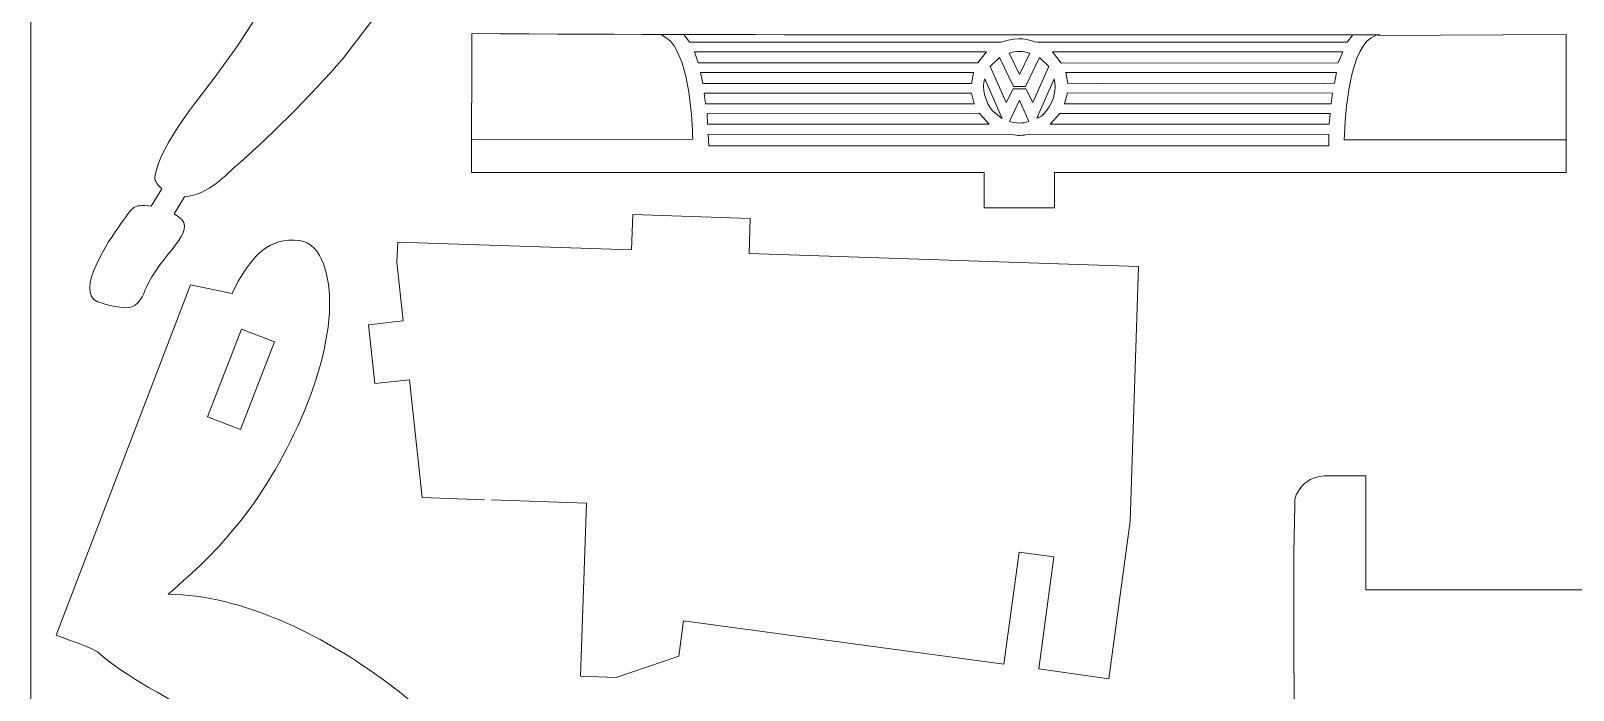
# Model space of a CAD drawing. Header units: centimetres. Extents: x -72 to 73, y -15 to 15.
# Drawn here: x -10.5 to 2.61, y 0.01 to 5.61 of the extents above; entities that cross this region are included whole.
import ezdxf

# ---------------------------------------------------------------- set-up
doc = ezdxf.new("R2010")
doc.units = ezdxf.units.CM
doc.header["$MEASUREMENT"] = 0
doc.layers.add('Camada 1', color=7, linetype='Continuous')

msp = doc.modelspace()

# ---------------------------------------------------------------- linework, layer by layer
at = {"layer": 'Camada 1', "color": 1, "lineweight": 9}
for points, knots in [([(-10.5, -14.85), (-10.5, -14.85), (10.5, -14.85), (10.5, -14.85), (10.5, -14.85), (10.5, -14.85), (10.5, 14.85), (10.5, 14.85), (10.5, 14.85), (10.5, 14.85), (-10.5, 14.85), (-10.5, 14.85), (-10.5, 14.85), (-10.5, 14.85), (-10.5, -14.85), (-10.5, -14.85), (-10.5, -14.85), (-10.5, -14.85), (-10.5, -14.85), (-10.5, -14.85)], [0, 0, 0, 0, 0.16666667, 0.16666667, 0.16666667, 0.16666667, 0.33333333, 0.33333333, 0.33333333, 0.33333333, 0.5, 0.5, 0.5, 0.5, 0.66666667, 0.66666667, 0.66666667, 0.66666667, 1, 1, 1, 1]), ([(-5.13842, 5.58091), (-5.0473, 5.52632), (-5.02637, 5.48822), (-4.97958, 5.38091), (-4.97958, 5.38091), (-4.90326, 5.20588), (-4.87854, 4.89157), (-4.87369, 4.69263), (-4.87369, 4.69263), (-4.87369, 4.69263), (-6.74733, 4.68968), (-6.74733, 4.68968)], [0, 0, 0, 0, 0.25, 0.25, 0.25, 0.25, 0.5, 0.5, 0.5, 0.5, 1, 1, 1, 1]), ([(0.93253, 5.57503), (0.71023, 5.50108), (0.6731, 4.90906), (0.66486, 4.68674), (0.66486, 4.68674), (0.66486, 4.68674), (2.55321, 4.68674), (2.55321, 4.68674)], [0, 0, 0, 0, 0.33333333, 0.33333333, 0.33333333, 0.33333333, 1, 1, 1, 1])]:
    msp.add_open_spline(points, degree=3, knots=knots, dxfattribs=at)
at = {"layer": 'Camada 1', "color": 3, "lineweight": 9}
for points, knots in [([(-5.79398, 8.00497), (-5.79398, 8.00497), (-7.17042, 8.53334), (-7.17042, 8.53334), (-7.17042, 8.53334), (-7.19425, 8.47274), (-7.28653, 8.21643), (-7.31463, 8.18226), (-7.31463, 8.18226), (-7.76929, 7.62939), (-8.20365, 6.5683), (-8.50037, 5.90585), (-8.50037, 5.90585), (-8.76476, 5.31558), (-9.3722, 4.79869), (-9.44523, 4.37188), (-9.44523, 4.37188), (-9.45188, 4.33299), (-9.41108, 4.29586), (-9.38645, 4.27055), (-9.38645, 4.27055), (-9.38645, 4.27055), (-9.47779, 4.12288), (-9.47779, 4.12288), (-9.47779, 4.12288), (-9.64293, 4.14306), (-9.62997, 4.11722), (-9.75284, 3.94806), (-9.75284, 3.94806), (-9.82157, 3.85344), (-10.13631, 3.38952), (-9.9313, 3.31082), (-9.9313, 3.31082), (-9.86602, 3.28576), (-9.70281, 3.24366), (-9.639, 3.26793), (-9.639, 3.26793), (-9.5595, 3.29818), (-9.53818, 3.39977), (-9.5025, 3.46759), (-9.5025, 3.46759), (-9.34217, 3.77225), (-9.0445, 3.93761), (-9.28241, 4.05733), (-9.28241, 4.05733), (-9.28241, 4.05733), (-9.19487, 4.20331), (-9.19487, 4.20331), (-9.19487, 4.20331), (-8.974, 4.22483), (-8.85614, 4.38447), (-8.71126, 4.50287), (-8.71126, 4.50287), (-8.46775, 4.71778), (-8.02707, 5.15667), (-7.80972, 5.42334), (-7.80972, 5.42334), (-7.80972, 5.42334), (-7.46432, 5.87992), (-7.46432, 5.87992), (-7.46432, 5.87992), (-7.14176, 6.32272), (-6.82823, 7.01834), (-6.82388, 7.58116), (-6.82388, 7.58116), (-6.48681, 7.19437), (-6.28148, 6.99818), (-5.82571, 6.70965), (-5.82571, 6.70965), (-5.41924, 6.45233), (-4.76401, 6.19046), (-4.29034, 6.21165), (-4.29034, 6.21165), (-4.13862, 6.21843), (-3.90263, 6.2581), (-3.8316, 6.41362), (-3.8316, 6.41362), (-3.80113, 6.48035), (-3.80827, 6.62207), (-3.85311, 6.70228), (-3.85311, 6.70228), (-3.93889, 6.85574), (-4.11058, 6.9659), (-4.26913, 7.03841), (-4.26913, 7.03841), (-4.26913, 7.03841), (-4.19651, 7.39176), (-4.19651, 7.39176), (-4.19651, 7.39176), (-4.19651, 7.39176), (-5.73906, 7.98389), (-5.73906, 7.98389)], [0, 0, 0, 0, 0.04166667, 0.04166667, 0.04166667, 0.04166667, 0.08333333, 0.08333333, 0.08333333, 0.08333333, 0.125, 0.125, 0.125, 0.125, 0.16666667, 0.16666667, 0.16666667, 0.16666667, 0.20833333, 0.20833333, 0.20833333, 0.20833333, 0.25, 0.25, 0.25, 0.25, 0.29166667, 0.29166667, 0.29166667, 0.29166667, 0.33333333, 0.33333333, 0.33333333, 0.33333333, 0.375, 0.375, 0.375, 0.375, 0.41666667, 0.41666667, 0.41666667, 0.41666667, 0.45833333, 0.45833333, 0.45833333, 0.45833333, 0.5, 0.5, 0.5, 0.5, 0.54166667, 0.54166667, 0.54166667, 0.54166667, 0.58333333, 0.58333333, 0.58333333, 0.58333333, 0.625, 0.625, 0.625, 0.625, 0.66666667, 0.66666667, 0.66666667, 0.66666667, 0.70833333, 0.70833333, 0.70833333, 0.70833333, 0.75, 0.75, 0.75, 0.75, 0.79166667, 0.79166667, 0.79166667, 0.79166667, 0.83333333, 0.83333333, 0.83333333, 0.83333333, 0.875, 0.875, 0.875, 0.875, 0.91666667, 0.91666667, 0.91666667, 0.91666667, 1, 1, 1, 1]), ([(-1.79703, 4.41026), (-1.79703, 4.41026), (2.55321, 4.41026), (2.55321, 4.41026), (2.55321, 4.41026), (2.55321, 4.41026), (2.55321, 5.58386), (2.55321, 5.58386), (2.55321, 5.58386), (2.55321, 5.58386), (0.94723, 5.57503), (0.94723, 5.57503), (0.94723, 5.57503), (0.94723, 5.57503), (0.96783, 5.58091), (0.96783, 5.58091), (0.96783, 5.58091), (-1.60551, 5.58091), (-4.1771, 5.57564), (-6.75027, 5.58975), (-6.75027, 5.58975), (-6.75027, 5.58975), (-6.75321, 4.41026), (-6.75321, 4.41026), (-6.75321, 4.41026), (-6.75321, 4.41026), (-2.39708, 4.41026), (-2.39708, 4.41026), (-2.39708, 4.41026), (-2.39708, 4.41026), (-2.39708, 4.11024), (-2.39708, 4.11024), (-2.39708, 4.11024), (-2.39708, 4.11024), (-1.79703, 4.11024), (-1.79703, 4.11024), (-1.79703, 4.11024), (-1.79703, 4.11024), (-1.79703, 4.41026), (-1.79703, 4.41026)], [0, 0, 0, 0, 0.09090909, 0.09090909, 0.09090909, 0.09090909, 0.18181818, 0.18181818, 0.18181818, 0.18181818, 0.27272727, 0.27272727, 0.27272727, 0.27272727, 0.36363636, 0.36363636, 0.36363636, 0.36363636, 0.45454545, 0.45454545, 0.45454545, 0.45454545, 0.54545455, 0.54545455, 0.54545455, 0.54545455, 0.63636364, 0.63636364, 0.63636364, 0.63636364, 0.72727273, 0.72727273, 0.72727273, 0.72727273, 0.81818182, 0.81818182, 0.81818182, 0.81818182, 1, 1, 1, 1]), ([(-6.58348, 1.62738), (-6.58348, 1.62738), (-5.77548, 1.59917), (-5.77548, 1.59917), (-5.77548, 1.59917), (-5.77548, 1.59917), (-5.82681, 0.12939), (-5.82681, 0.12939), (-5.82681, 0.12939), (-5.82681, 0.12939), (-5.52403, 0.11882), (-5.52403, 0.11882), (-5.52403, 0.11882), (-5.52403, 0.11882), (-4.99087, 0.30033), (-4.99087, 0.30033), (-4.99087, 0.30033), (-4.99087, 0.30033), (-4.951, 0.59914), (-4.951, 0.59914), (-4.951, 0.59914), (-4.951, 0.59914), (-2.2297, 0.2304), (-2.2297, 0.2304), (-2.2297, 0.2304), (-2.2297, 0.2304), (-2.09934, 1.18236), (-2.09934, 1.18236), (-2.09934, 1.18236), (-2.09934, 1.18236), (-1.80347, 1.1426), (-1.80347, 1.1426), (-1.80347, 1.1426), (-1.80347, 1.1426), (-1.9309, 0.19053), (-1.9309, 0.19053), (-1.9309, 0.19053), (-1.9309, 0.19053), (-1.33632, 0.10796), (-1.33632, 0.10796), (-1.33632, 0.10796), (-1.33632, 0.10796), (-1.15419, 1.44662), (-1.15419, 1.44662), (-1.15419, 1.44662), (-1.15419, 1.44662), (-1.08452, 3.61034), (-1.08452, 3.61034), (-1.08452, 3.61034), (-1.08452, 3.61034), (-4.39466, 3.72004), (-4.39466, 3.72004), (-4.39466, 3.72004), (-4.39466, 3.72004), (-4.38419, 4.01987), (-4.38419, 4.01987), (-4.38419, 4.01987), (-4.38419, 4.01987), (-5.38375, 4.05184), (-5.38375, 4.05184), (-5.38375, 4.05184), (-5.38375, 4.05184), (-5.39422, 3.75201), (-5.39422, 3.75201), (-5.39422, 3.75201), (-5.39422, 3.75201), (-7.38146, 3.81846), (-7.38146, 3.81846), (-7.38146, 3.81846), (-7.38146, 3.81846), (-7.38741, 3.64796), (-7.38741, 3.64796), (-7.38741, 3.64796), (-7.38741, 3.64796), (-7.33421, 3.14872), (-7.33421, 3.14872), (-7.33421, 3.14872), (-7.33421, 3.14872), (-7.6297, 3.11488), (-7.6297, 3.11488), (-7.6297, 3.11488), (-7.6297, 3.11488), (-7.5765, 2.61564), (-7.5765, 2.61564), (-7.5765, 2.61564), (-7.5765, 2.61564), (-7.28111, 2.64652), (-7.28111, 2.64652), (-7.28111, 2.64652), (-7.28111, 2.64652), (-7.17471, 1.64803), (-7.17471, 1.64803), (-7.17471, 1.64803), (-7.17471, 1.64803), (-6.64227, 1.62943), (-6.64227, 1.62943)], [0, 0, 0, 0, 0.04, 0.04, 0.04, 0.04, 0.08, 0.08, 0.08, 0.08, 0.12, 0.12, 0.12, 0.12, 0.16, 0.16, 0.16, 0.16, 0.2, 0.2, 0.2, 0.2, 0.24, 0.24, 0.24, 0.24, 0.28, 0.28, 0.28, 0.28, 0.32, 0.32, 0.32, 0.32, 0.36, 0.36, 0.36, 0.36, 0.4, 0.4, 0.4, 0.4, 0.44, 0.44, 0.44, 0.44, 0.48, 0.48, 0.48, 0.48, 0.52, 0.52, 0.52, 0.52, 0.56, 0.56, 0.56, 0.56, 0.6, 0.6, 0.6, 0.6, 0.64, 0.64, 0.64, 0.64, 0.68, 0.68, 0.68, 0.68, 0.72, 0.72, 0.72, 0.72, 0.76, 0.76, 0.76, 0.76, 0.8, 0.8, 0.8, 0.8, 0.84, 0.84, 0.84, 0.84, 0.88, 0.88, 0.88, 0.88, 0.92, 0.92, 0.92, 0.92, 1, 1, 1, 1]), ([(-8.73661, 3.48612), (-8.73661, 3.48612), (-8.78976, 3.3805), (-8.78976, 3.3805), (-8.78976, 3.3805), (-8.78976, 3.3805), (-9.14204, 3.45588), (-9.14204, 3.45588), (-9.14204, 3.45588), (-9.14204, 3.45588), (-10.28467, 0.47923), (-10.28467, 0.47923), (-10.28467, 0.47923), (-10.2253, 0.45588), (-9.96568, 0.363), (-9.93361, 0.33501), (-9.93361, 0.33501), (-9.48038, -0.06052), (-8.4023, -0.51733), (-7.79682, -0.78768), (-7.79682, -0.78768), (-7.25759, -1.02845), (-7.06633, -1.22451), (-6.61944, -1.54525), (-6.61944, -1.54525), (-6.47951, -1.64567), (-6.3846, -1.71892), (-6.20707, -1.776), (-6.20707, -1.776), (-6.10764, -1.80798), (-6.09218, -1.79425), (-6.01915, -1.73787), (-6.01915, -1.73787), (-6.01915, -1.73787), (-5.87317, -1.82541), (-5.87317, -1.82541), (-5.87317, -1.82541), (-5.89144, -1.97498), (-5.87701, -1.98328), (-5.71652, -2.09034), (-5.71652, -2.09034), (-5.59422, -2.1719), (-5.28071, -2.38421), (-5.13392, -2.34548), (-5.13392, -2.34548), (-5.05769, -2.32536), (-5.04566, -2.24582), (-5.03245, -2.17964), (-5.03245, -2.17964), (-4.96016, -1.81728), (-5.10345, -1.99718), (-5.48364, -1.67247), (-5.48364, -1.67247), (-5.59343, -1.5787), (-5.7209, -1.45436), (-5.80866, -1.63278), (-5.80866, -1.63278), (-5.80866, -1.63278), (-5.95465, -1.54523), (-5.95465, -1.54523), (-5.95465, -1.54523), (-5.97717, -1.31409), (-6.14343, -1.19719), (-6.26921, -1.04326), (-6.26921, -1.04326), (-6.62351, -0.63886), (-7.09904, -0.19523), (-7.53091, 0.11844), (-7.53091, 0.11844), (-8.02389, 0.47649), (-8.70354, 0.8209), (-9.3325, 0.82575), (-9.3325, 0.82575), (-9.07066, 1.05697), (-8.97884, 1.13475), (-8.74855, 1.41131), (-8.74855, 1.41131), (-8.35927, 1.87882), (-7.94435, 2.72539), (-7.96044, 3.33311), (-7.96044, 3.33311), (-7.96476, 3.49632), (-8.01185, 3.80637), (-8.2165, 3.83153), (-8.2165, 3.83153), (-8.47951, 3.86385), (-8.61192, 3.69506), (-8.73661, 3.48612)], [0, 0, 0, 0, 0.04347826, 0.04347826, 0.04347826, 0.04347826, 0.08695652, 0.08695652, 0.08695652, 0.08695652, 0.13043478, 0.13043478, 0.13043478, 0.13043478, 0.17391304, 0.17391304, 0.17391304, 0.17391304, 0.2173913, 0.2173913, 0.2173913, 0.2173913, 0.26086957, 0.26086957, 0.26086957, 0.26086957, 0.30434783, 0.30434783, 0.30434783, 0.30434783, 0.34782609, 0.34782609, 0.34782609, 0.34782609, 0.39130435, 0.39130435, 0.39130435, 0.39130435, 0.43478261, 0.43478261, 0.43478261, 0.43478261, 0.47826087, 0.47826087, 0.47826087, 0.47826087, 0.52173913, 0.52173913, 0.52173913, 0.52173913, 0.56521739, 0.56521739, 0.56521739, 0.56521739, 0.60869565, 0.60869565, 0.60869565, 0.60869565, 0.65217391, 0.65217391, 0.65217391, 0.65217391, 0.69565217, 0.69565217, 0.69565217, 0.69565217, 0.73913043, 0.73913043, 0.73913043, 0.73913043, 0.7826087, 0.7826087, 0.7826087, 0.7826087, 0.82608696, 0.82608696, 0.82608696, 0.82608696, 0.86956522, 0.86956522, 0.86956522, 0.86956522, 0.91304348, 0.91304348, 0.91304348, 0.91304348, 1, 1, 1, 1]), ([(2.05969, 0.86301), (2.05969, 0.86301), (3.5499, 0.86301), (3.5499, 0.86301), (3.5499, 0.86301), (3.5499, 0.86301), (3.5499, 0.56299), (3.5499, 0.56299), (3.5499, 0.56299), (3.5499, 0.56299), (3.84992, 0.56299), (3.84992, 0.56299), (3.84992, 0.56299), (3.84992, 0.56299), (3.85286, 0.86301), (3.85286, 0.86301), (3.85286, 0.86301), (3.85286, 0.86301), (6.55008, 0.86301), (6.55008, 0.86301), (6.55008, 0.86301), (6.55008, 0.86301), (6.55008, 0.56299), (6.55008, 0.56299), (6.55008, 0.56299), (6.55008, 0.56299), (6.8501, 0.56299), (6.8501, 0.56299), (6.8501, 0.56299), (6.8501, 0.56299), (6.85304, 0.86006), (6.85304, 0.86006), (6.85304, 0.86006), (6.85304, 0.86006), (9.55319, 0.86301), (9.55319, 0.86301), (9.55319, 0.86301), (9.55319, 0.86301), (9.55319, 1.8307), (9.55319, 1.8307), (9.55319, 1.8307), (9.6321, 1.8301), (9.90775, 1.83541), (9.96499, 1.82188), (9.96499, 1.82188), (10.05888, 1.79971), (10.14462, 1.71705), (10.15911, 1.62776), (10.15911, 1.62776), (10.15911, 1.62776), (10.16206, -0.90769), (10.16206, -0.90769), (10.16206, -0.90769), (10.1552, -1.03439), (10.03342, -1.123), (9.91204, -1.13123), (9.91204, -1.13123), (9.91204, -1.13123), (0.49679, -1.13123), (0.49679, -1.13123), (0.49679, -1.13123), (0.35437, -1.12477), (0.24112, -1.02717), (0.24089, -0.87533), (0.24089, -0.87533), (0.24089, -0.87533), (0.23795, 1.17772), (0.23795, 1.17772), (0.23795, 1.17772), (0.23795, 1.17772), (0.24383, 1.57775), (0.24383, 1.57775), (0.24383, 1.57775), (0.2479, 1.61085), (0.23169, 1.64311), (0.28795, 1.72188), (0.28795, 1.72188), (0.33591, 1.78901), (0.40865, 1.82616), (0.4909, 1.8307), (0.4909, 1.8307), (0.4909, 1.8307), (0.84975, 1.8307), (0.84975, 1.8307), (0.84975, 1.8307), (0.84975, 1.8307), (0.84975, 0.86301), (0.84975, 0.86301), (0.84975, 0.86301), (0.84975, 0.86301), (2.05969, 0.86301), (2.05969, 0.86301)], [0, 0, 0, 0, 0.04166667, 0.04166667, 0.04166667, 0.04166667, 0.08333333, 0.08333333, 0.08333333, 0.08333333, 0.125, 0.125, 0.125, 0.125, 0.16666667, 0.16666667, 0.16666667, 0.16666667, 0.20833333, 0.20833333, 0.20833333, 0.20833333, 0.25, 0.25, 0.25, 0.25, 0.29166667, 0.29166667, 0.29166667, 0.29166667, 0.33333333, 0.33333333, 0.33333333, 0.33333333, 0.375, 0.375, 0.375, 0.375, 0.41666667, 0.41666667, 0.41666667, 0.41666667, 0.45833333, 0.45833333, 0.45833333, 0.45833333, 0.5, 0.5, 0.5, 0.5, 0.54166667, 0.54166667, 0.54166667, 0.54166667, 0.58333333, 0.58333333, 0.58333333, 0.58333333, 0.625, 0.625, 0.625, 0.625, 0.66666667, 0.66666667, 0.66666667, 0.66666667, 0.70833333, 0.70833333, 0.70833333, 0.70833333, 0.75, 0.75, 0.75, 0.75, 0.79166667, 0.79166667, 0.79166667, 0.79166667, 0.83333333, 0.83333333, 0.83333333, 0.83333333, 0.875, 0.875, 0.875, 0.875, 0.91666667, 0.91666667, 0.91666667, 0.91666667, 1, 1, 1, 1])]:
    msp.add_open_spline(points, degree=3, knots=knots, dxfattribs=at)
at = {"layer": 'Camada 1', "lineweight": 9}
for points, knots in [([(0.7384, 5.58091), (0.7384, 5.58091), (0.69134, 5.5162), (0.69134, 5.5162), (0.69134, 5.5162), (0.69134, 5.5162), (-1.94117, 5.5162), (-1.94117, 5.5162), (-1.94117, 5.5162), (-2.00319, 5.52532), (-2.05132, 5.56741), (-2.19117, 5.53385), (-2.19117, 5.53385), (-2.19117, 5.53385), (-2.25001, 5.5162), (-2.25001, 5.5162), (-2.25001, 5.5162), (-2.25001, 5.5162), (-4.90016, 5.5162), (-4.90016, 5.5162), (-4.90016, 5.5162), (-4.90016, 5.5162), (-4.94722, 5.58091), (-4.94722, 5.58091)], [0, 0, 0, 0, 0.14285714, 0.14285714, 0.14285714, 0.14285714, 0.28571429, 0.28571429, 0.28571429, 0.28571429, 0.42857143, 0.42857143, 0.42857143, 0.42857143, 0.57142857, 0.57142857, 0.57142857, 0.57142857, 0.71428571, 0.71428571, 0.71428571, 0.71428571, 1, 1, 1, 1]), ([(-4.85899, 5.43385), (-4.85899, 5.43385), (-2.37649, 5.43385), (-2.37649, 5.43385), (-2.37649, 5.43385), (-2.37649, 5.43385), (-2.45001, 5.34266), (-2.45001, 5.34266), (-2.45001, 5.34266), (-2.45001, 5.34266), (-4.82663, 5.34266), (-4.82663, 5.34266), (-4.82663, 5.34266), (-4.82663, 5.34266), (-4.85899, 5.43385), (-4.85899, 5.43385)], [0, 0, 0, 0, 0.2, 0.2, 0.2, 0.2, 0.4, 0.4, 0.4, 0.4, 0.6, 0.6, 0.6, 0.6, 1, 1, 1, 1]), ([(-2.20883, 5.00442), (-2.20883, 5.00442), (-2.34413, 5.31032), (-2.34413, 5.31032), (-2.34413, 5.31032), (-2.34413, 5.31032), (-2.26472, 5.38679), (-2.26472, 5.38679), (-2.26472, 5.38679), (-2.26472, 5.38679), (-2.14705, 5.13971), (-2.14705, 5.13971), (-2.14705, 5.13971), (-2.14705, 5.13971), (-2.04412, 5.13971), (-2.04412, 5.13971), (-2.04412, 5.13971), (-2.04412, 5.13971), (-1.92646, 5.38679), (-1.92646, 5.38679), (-1.92646, 5.38679), (-1.92646, 5.38679), (-1.84704, 5.31032), (-1.84704, 5.31032), (-1.84704, 5.31032), (-1.84704, 5.31032), (-1.98233, 5.00442), (-1.98233, 5.00442), (-1.98233, 5.00442), (-1.98233, 5.00442), (-2.04118, 5.12207), (-2.04118, 5.12207), (-2.04118, 5.12207), (-2.04118, 5.12207), (-2.15001, 5.12207), (-2.15001, 5.12207), (-2.15001, 5.12207), (-2.15001, 5.12207), (-2.20883, 5.00442), (-2.20883, 5.00442)], [0, 0, 0, 0, 0.09090909, 0.09090909, 0.09090909, 0.09090909, 0.18181818, 0.18181818, 0.18181818, 0.18181818, 0.27272727, 0.27272727, 0.27272727, 0.27272727, 0.36363636, 0.36363636, 0.36363636, 0.36363636, 0.45454545, 0.45454545, 0.45454545, 0.45454545, 0.54545455, 0.54545455, 0.54545455, 0.54545455, 0.63636364, 0.63636364, 0.63636364, 0.63636364, 0.72727273, 0.72727273, 0.72727273, 0.72727273, 0.81818182, 0.81818182, 0.81818182, 0.81818182, 1, 1, 1, 1]), ([(-2.09412, 5.24267), (-2.09412, 5.24267), (-2.18236, 5.42504), (-2.18236, 5.42504), (-2.18236, 5.42504), (-2.12592, 5.44194), (-2.06526, 5.44194), (-2.00882, 5.42504), (-2.00882, 5.42504), (-2.00882, 5.42504), (-2.09412, 5.24267), (-2.09412, 5.24267)], [0, 0, 0, 0, 0.25, 0.25, 0.25, 0.25, 0.5, 0.5, 0.5, 0.5, 1, 1, 1, 1]), ([(0.61486, 5.34266), (0.61486, 5.34266), (-1.74116, 5.33974), (-1.74116, 5.33974), (-1.74116, 5.33974), (-1.74116, 5.33974), (-1.81469, 5.43385), (-1.81469, 5.43385), (-1.81469, 5.43385), (-1.81469, 5.43385), (0.6531, 5.43385), (0.6531, 5.43385), (0.6531, 5.43385), (0.6531, 5.43385), (0.61486, 5.34266), (0.61486, 5.34266)], [0, 0, 0, 0, 0.2, 0.2, 0.2, 0.2, 0.4, 0.4, 0.4, 0.4, 0.6, 0.6, 0.6, 0.6, 1, 1, 1, 1]), ([(-4.80604, 5.26031), (-4.80604, 5.26031), (-2.48532, 5.26031), (-2.48532, 5.26031), (-2.48532, 5.26031), (-2.48532, 5.26031), (-2.50296, 5.16618), (-2.50296, 5.16618), (-2.50296, 5.16618), (-2.50296, 5.16618), (-4.78839, 5.16618), (-4.78839, 5.16618), (-4.78839, 5.16618), (-4.78839, 5.16618), (-4.80604, 5.26031), (-4.80604, 5.26031)], [0, 0, 0, 0, 0.2, 0.2, 0.2, 0.2, 0.4, 0.4, 0.4, 0.4, 0.6, 0.6, 0.6, 0.6, 1, 1, 1, 1]), ([(-1.44114, 5.16914), (-1.44114, 5.16914), (-1.68527, 5.16618), (-1.68527, 5.16618), (-1.68527, 5.16618), (-1.68527, 5.16618), (-1.70291, 5.26031), (-1.70291, 5.26031), (-1.70291, 5.26031), (-1.70291, 5.26031), (0.60015, 5.26031), (0.60015, 5.26031), (0.60015, 5.26031), (0.60015, 5.26031), (0.58251, 5.16914), (0.58251, 5.16914), (0.58251, 5.16914), (0.58251, 5.16914), (0.49134, 5.16618), (0.49134, 5.16618), (0.49134, 5.16618), (0.49134, 5.16618), (-1.44114, 5.16914), (-1.44114, 5.16914)], [0, 0, 0, 0, 0.14285714, 0.14285714, 0.14285714, 0.14285714, 0.28571429, 0.28571429, 0.28571429, 0.28571429, 0.42857143, 0.42857143, 0.42857143, 0.42857143, 0.57142857, 0.57142857, 0.57142857, 0.57142857, 0.71428571, 0.71428571, 0.71428571, 0.71428571, 1, 1, 1, 1]), ([(-2.24413, 4.86912), (-2.24413, 4.86912), (-2.39119, 5.20442), (-2.39119, 5.20442), (-2.39119, 5.20442), (-2.42324, 5.1405), (-2.37613, 4.98539), (-2.32355, 4.93382), (-2.32355, 4.93382), (-2.32355, 4.93382), (-2.24413, 4.86912), (-2.24413, 4.86912)], [0, 0, 0, 0, 0.25, 0.25, 0.25, 0.25, 0.5, 0.5, 0.5, 0.5, 1, 1, 1, 1]), ([(-1.79998, 5.20442), (-1.79998, 5.20442), (-1.94705, 4.87206), (-1.94705, 4.87206), (-1.94705, 4.87206), (-1.90571, 4.87206), (-1.7586, 5.01853), (-1.79998, 5.20442)], [0, 0, 0, 0, 0.33333333, 0.33333333, 0.33333333, 0.33333333, 1, 1, 1, 1]), ([(-4.77663, 5.08382), (-4.77663, 5.08382), (-2.50296, 5.08382), (-2.50296, 5.08382), (-2.50296, 5.08382), (-2.50296, 5.08382), (-2.47943, 4.99265), (-2.47943, 4.99265), (-2.47943, 4.99265), (-2.47943, 4.99265), (-4.76486, 4.99265), (-4.76486, 4.99265), (-4.76486, 4.99265), (-4.76486, 4.99265), (-4.77663, 5.08382), (-4.77663, 5.08382)], [0, 0, 0, 0, 0.2, 0.2, 0.2, 0.2, 0.4, 0.4, 0.4, 0.4, 0.6, 0.6, 0.6, 0.6, 1, 1, 1, 1]), ([(-2.09412, 5.025), (-2.09412, 5.025), (-2.01471, 4.84265), (-2.01471, 4.84265), (-2.01471, 4.84265), (-2.06939, 4.82439), (-2.12464, 4.82697), (-2.17942, 4.84265), (-2.17942, 4.84265), (-2.17942, 4.84265), (-2.09412, 5.025), (-2.09412, 5.025)], [0, 0, 0, 0, 0.25, 0.25, 0.25, 0.25, 0.5, 0.5, 0.5, 0.5, 1, 1, 1, 1]), ([(0.55309, 4.99265), (0.55309, 4.99265), (-1.71174, 4.99265), (-1.71174, 4.99265), (-1.71174, 4.99265), (-1.71174, 4.99265), (-1.68821, 5.08677), (-1.68821, 5.08677), (-1.68821, 5.08677), (-1.68821, 5.08677), (0.56486, 5.08382), (0.56486, 5.08382), (0.56486, 5.08382), (0.56486, 5.08382), (0.55309, 4.99265), (0.55309, 4.99265)], [0, 0, 0, 0, 0.2, 0.2, 0.2, 0.2, 0.4, 0.4, 0.4, 0.4, 0.6, 0.6, 0.6, 0.6, 1, 1, 1, 1]), ([(-4.75015, 4.91028), (-4.75015, 4.91028), (-2.43826, 4.91324), (-2.43826, 4.91324), (-2.43826, 4.91324), (-2.43826, 4.91324), (-2.35296, 4.81912), (-2.35296, 4.81912), (-2.35296, 4.81912), (-2.35296, 4.81912), (-4.74721, 4.81912), (-4.74721, 4.81912), (-4.74721, 4.81912), (-4.74721, 4.81912), (-4.75015, 4.91028), (-4.75015, 4.91028)], [0, 0, 0, 0, 0.2, 0.2, 0.2, 0.2, 0.4, 0.4, 0.4, 0.4, 0.6, 0.6, 0.6, 0.6, 1, 1, 1, 1]), ([(0.5384, 4.81912), (0.5384, 4.81912), (-1.83528, 4.81912), (-1.83528, 4.81912), (-1.83528, 4.81912), (-1.83528, 4.81912), (-1.75292, 4.91028), (-1.75292, 4.91028), (-1.75292, 4.91028), (-1.75292, 4.91028), (0.54427, 4.91028), (0.54427, 4.91028), (0.54427, 4.91028), (0.54427, 4.91028), (0.5384, 4.81912), (0.5384, 4.81912)], [0, 0, 0, 0, 0.2, 0.2, 0.2, 0.2, 0.4, 0.4, 0.4, 0.4, 0.6, 0.6, 0.6, 0.6, 1, 1, 1, 1]), ([(-4.74133, 4.73675), (-4.74133, 4.73675), (-2.17648, 4.73381), (-2.17648, 4.73381), (-2.17648, 4.73381), (-2.08847, 4.7202), (-2.08921, 4.72237), (-2.00294, 4.73675), (-2.00294, 4.73675), (-2.00294, 4.73675), (0.53545, 4.73381), (0.53545, 4.73381), (0.53545, 4.73381), (0.53545, 4.73381), (0.53545, 4.63675), (0.53545, 4.63675), (0.53545, 4.63675), (0.53545, 4.63675), (-4.73545, 4.63675), (-4.73545, 4.63675), (-4.73545, 4.63675), (-4.73545, 4.63675), (-4.74133, 4.73675), (-4.74133, 4.73675)], [0, 0, 0, 0, 0.14285714, 0.14285714, 0.14285714, 0.14285714, 0.28571429, 0.28571429, 0.28571429, 0.28571429, 0.42857143, 0.42857143, 0.42857143, 0.42857143, 0.57142857, 0.57142857, 0.57142857, 0.57142857, 0.71428571, 0.71428571, 0.71428571, 0.71428571, 1, 1, 1, 1]), ([(-8.71016, 3.07899), (-8.71016, 3.07899), (-8.99687, 2.33209), (-8.99687, 2.33209), (-8.99687, 2.33209), (-8.99687, 2.33209), (-8.71678, 2.22457), (-8.71678, 2.22457), (-8.71678, 2.22457), (-8.71678, 2.22457), (-8.43007, 2.97148), (-8.43007, 2.97148), (-8.43007, 2.97148), (-8.43007, 2.97148), (-8.71016, 3.07899), (-8.71016, 3.07899)], [0, 0, 0, 0, 0.2, 0.2, 0.2, 0.2, 0.4, 0.4, 0.4, 0.4, 0.6, 0.6, 0.6, 0.6, 1, 1, 1, 1])]:
    msp.add_open_spline(points, degree=3, knots=knots, dxfattribs=at)

doc.saveas('drawing.dxf')
